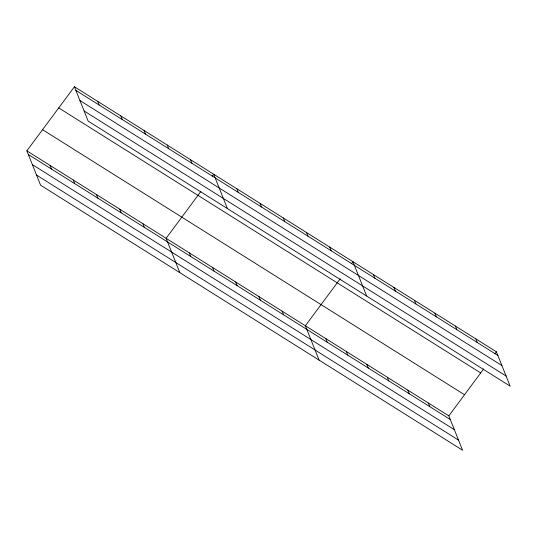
<?xml version="1.0" encoding="UTF-8"?>
<svg xmlns="http://www.w3.org/2000/svg" width="537" height="537" viewBox="0 0 537 537"><rect width="100%" height="100%" fill="white"/><g stroke="black" fill="none" stroke-linecap="round" stroke-linejoin="round"><path stroke-width="0.81" d="M26.85 150.837L448.831 415.88L462.572 450.234L40.59 185.191L26.85 150.837L74.428 86.766L496.41 351.809L510.15 386.163L88.169 121.12L74.428 86.766M200.925 191.407L166.101 238.3L179.841 272.655M212.209 176.21L213.686 174.23L227.426 208.584M340.176 278.871L305.358 325.764L319.099 360.126M351.466 263.674L352.937 261.694L366.677 296.048M448.831 415.88L483.649 368.986M494.939 353.789L496.41 351.809M75.885 90.404L497.866 355.447M79.939 100.54L501.92 365.583M84.114 110.984L506.096 376.028M58.728 107.91L480.709 372.953M42.551 129.692L464.532 394.735M28.307 154.481L450.288 419.525M32.361 164.617L454.342 429.66M36.536 175.062L458.517 440.105M475.91 338.934L477.373 342.572M455.416 326.06L456.873 329.705M434.923 313.185L436.38 316.83M414.423 300.311L415.88 303.955M393.93 287.436L395.386 291.081M428.331 403.005L429.788 406.65M373.43 274.568L374.886 278.206M407.838 390.137L409.295 393.775M387.338 377.263L388.795 380.901M329.725 247.114L331.181 250.759M366.845 364.388L368.301 368.033M306.52 232.534L307.976 236.179M346.352 351.513L347.808 355.158M283.308 217.962L284.764 221.6M325.852 338.639L327.308 342.284M260.103 203.382L261.559 207.027M236.891 188.802L238.347 192.447M282.147 311.192L283.603 314.83M258.941 296.612L260.398 300.257M190.474 159.65L191.931 163.295M235.73 282.032L237.186 285.677M167.262 145.071L168.719 148.715M212.518 267.46L213.981 271.098M144.057 130.498L145.514 134.136M189.313 252.88L190.769 256.525M120.845 115.918L122.302 119.563M97.64 101.339L99.097 104.984M142.896 223.728L144.352 227.366M119.684 209.148L121.14 212.793M96.479 194.569L97.935 198.213M73.267 179.996L74.724 183.634M50.062 165.416L51.518 169.061"/></g></svg>
